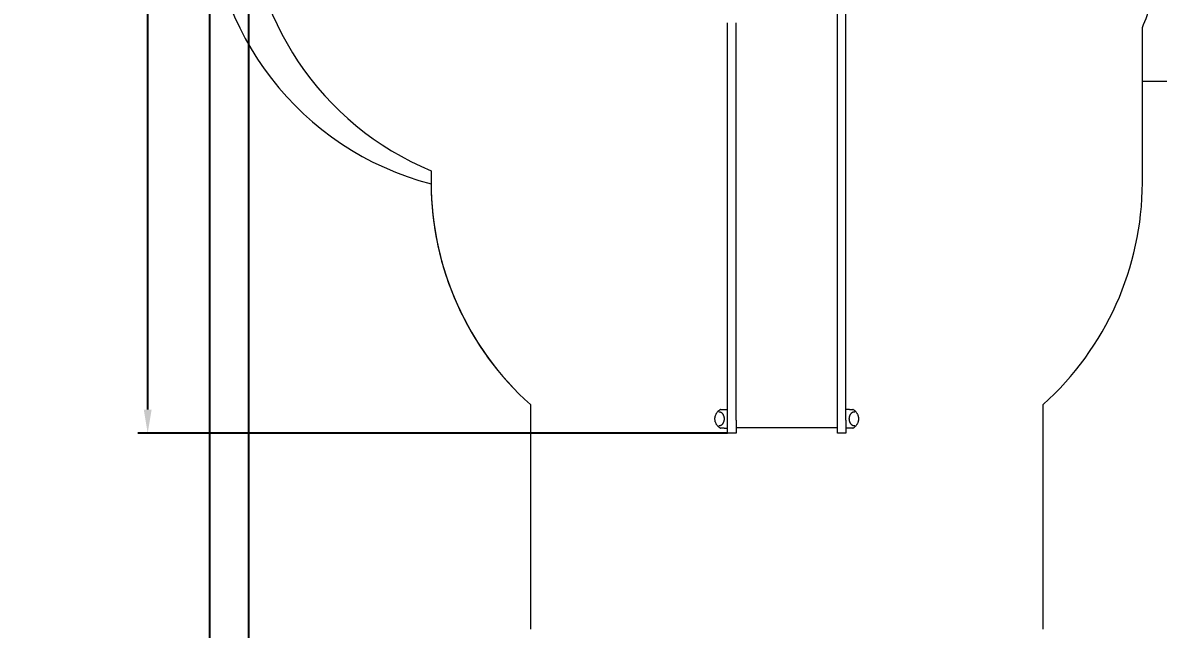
# Model space of a CAD drawing. Extents: x -6675 to 8473, y -8565 to 9458.
# Drawn here: x -6675 to -915, y -4460 to -1382 of the extents above; entities that cross this region are included whole.
import ezdxf

# ---------------------------------------------------------------- set-up
doc = ezdxf.new("R2010")
doc.units = 0
doc.header["$LTSCALE"] = 5
doc.header["$PDMODE"] = 33
doc.header["$PDSIZE"] = 20
doc.layers.get('0').update_dxf_attribs({"linetype": 'CONTINUOUS'})
doc.layers.get('Defpoints').update_dxf_attribs({"linetype": 'CONTINUOUS'})
for name, color, linetype in [('Lg_area', 4, 'CONTINUOUS'), ('Lg_dim', 7, 'CONTINUOUS'), ('Lg_prod', 40, 'CONTINUOUS')]:
    doc.layers.add(name, color=color, linetype=linetype)
doc.styles.add('LG1', font='arial.ttf', dxfattribs={"height": 185})
doc.dimstyles.new('LG_DIM', dxfattribs={"dimtxt": 185, "dimasz": 120, "dimexe": 50, "dimexo": 1, "dimgap": 50, "dimtad": 0, "dimtih": 1, "dimtoh": 1, "dimdec": 0, "dimrnd": 10, "dimdsep": 46, "dimtxsty": 'LG1', "dimcen": 2.5, "dimclrt": 4, "dimadec": 4, "dimazin": 0, "dimtfac": 1, "dimtdec": 1, "dimtmove": 0, "dimatfit": 3, "dimfxl": 1, "dimtolj": 1, "dimtzin": 0, "dimarcsym": 0})

# ---------------------------------------------------------------- blocks, each defined once
blk = doc.blocks.new('*D4')
at = {"layer": 'Defpoints', "color": 0, "transparency": 16777216}
for p in [(7074.4, -285.1), (-5530, -747.5), (7074.4, -7182.7)]:
    blk.add_point(p, dxfattribs=at)
at = {"layer": 'Lg_dim', "color": 0, "lineweight": -2, "transparency": 16777216}
for p, q in [((7074.4, -286.1), (7074.4, -7232.7)), ((-5530, -748.5), (-5530, -7232.7)), ((-5410, -7182.7), (134.1, -7182.7)), ((6954.4, -7182.7), (1410.3, -7182.7))]:
    blk.add_line(p, q, dxfattribs=at)
at = {"layer": 'Lg_dim', "color": 0, "transparency": 16777216}
for points in [[(-5410, -7162.7), (-5410, -7202.7), (-5530, -7182.7)], [(6954.4, -7162.7), (6954.4, -7202.7), (7074.4, -7182.7)]]:
    blk.add_solid(points, dxfattribs=at)
at = {"layer": 'Lg_dim', "color": 4, "transparency": 16777216, "char_height": 185, "attachment_point": 5, "style": 'LG1'}
for s, insert in [('\\A1;12600 mm', (772.2, -7038.3)), ('\\A1;[41\'-4{\\H1.000000x;\\S5/8;}"]', (772.2, -7476.5))]:
    blk.add_mtext(s, dxfattribs=dict(at, insert=insert))
blk = doc.blocks.new('*D5')
at = {"layer": 'Defpoints', "color": 0, "transparency": 16777216}
for p in [(3900, 7859.7), (-2500, -5459.7), (7695.8, -5459.7)]:
    blk.add_point(p, dxfattribs=at)
at = {"layer": 'Lg_dim', "color": 0, "lineweight": -2, "transparency": 16777216}
for p, q in [((3901, 7859.7), (7745.8, 7859.7)), ((7695.8, 7739.7), (7695.8, 3779.3)), ((7695.8, -5339.7), (7695.8, 3130.7)), ((-2499, -5459.7), (7745.8, -5459.7))]:
    blk.add_line(p, q, dxfattribs=at)
at = {"layer": 'Lg_dim', "color": 0, "transparency": 16777216}
for points in [[(7675.8, 7739.7), (7715.8, 7739.7), (7695.8, 7859.7)], [(7675.8, -5339.7), (7715.8, -5339.7), (7695.8, -5459.7)]]:
    blk.add_solid(points, dxfattribs=at)
at = {"layer": 'Lg_dim', "color": 4, "transparency": 16777216, "insert": (7695.8, 3455), "char_height": 185, "attachment_point": 5, "style": 'LG1'}
blk.add_mtext('\\A1;13320 mm\\P [43\'-8 13/16"]', dxfattribs=at)
blk = doc.blocks.new('*D6')
at = {"layer": 'Defpoints', "color": 0, "transparency": 16777216}
for p in [(3300, 5864.7), (-6041.1, -3464.7), (-3100, -3464.7)]:
    blk.add_point(p, dxfattribs=at)
at = {"layer": 'Lg_dim', "color": 0, "lineweight": -2, "transparency": 16777216}
for p, q in [((3299, 5864.7), (-6091.1, 5864.7)), ((-6041.1, 5744.7), (-6041.1, 2570)), ((-6041.1, -3344.7), (-6041.1, 1921.4)), ((-3101, -3464.7), (-6091.1, -3464.7))]:
    blk.add_line(p, q, dxfattribs=at)
at = {"layer": 'Lg_dim', "color": 0, "transparency": 16777216}
for points in [[(-6061.1, 5744.7), (-6021.1, 5744.7), (-6041.1, 5864.7)], [(-6061.1, -3344.7), (-6021.1, -3344.7), (-6041.1, -3464.7)]]:
    blk.add_solid(points, dxfattribs=at)
at = {"layer": 'Lg_dim', "color": 4, "transparency": 16777216, "insert": (-6041.1, 2245.7), "char_height": 185, "attachment_point": 5, "style": 'LG1'}
blk.add_mtext('\\A1;9330 mm\\P [30\'-7 9/16"]', dxfattribs=at)
blk = doc.blocks.new('*D9')
at = {"color": 0, "lineweight": -2, "transparency": 16777216}
for p, q in [((7074.4, -287.1), (7074.4, -8169.4)), ((-5727.5, -748.5), (-5727.5, -8169.4)), ((-5607.5, -8119.4), (24.1, -8119.4)), ((6954.4, -8119.4), (1322.8, -8119.4))]:
    blk.add_line(p, q, dxfattribs=at)
at = {"color": 0, "transparency": 16777216}
for points in [[(-5607.5, -8099.4), (-5607.5, -8139.4), (-5727.5, -8119.4)], [(6954.4, -8099.4), (6954.4, -8139.4), (7074.4, -8119.4)]]:
    blk.add_solid(points, dxfattribs=at)
at = {"layer": 'Defpoints', "color": 0, "transparency": 16777216}
for p in [(7074.4, -286.1), (-5727.5, -747.5), (7074.4, -8119.4)]:
    blk.add_point(p, dxfattribs=at)
at = {"color": 4, "transparency": 16777216, "char_height": 185, "attachment_point": 5, "style": 'LG1'}
for s, insert in [('\\A1;12800 mm', (673.4, -7974.9)), ('\\A1;[42\'-0 3/8"]', (673.4, -8289.1))]:
    blk.add_mtext(s, dxfattribs=dict(at, insert=insert))

msp = doc.modelspace()

# ---------------------------------------------------------------- linework, layer by layer
at = {"layer": 'Lg_area', "linetype": 'Continuous', "lineweight": 0}
for p, q in [((-996, -2194.5), (-996, -1406)), ((-4604, -2133.3), (-4604, -2194.5)), ((-4100, -3319.7), (-4100, -4459.7)), ((-1500, -4459.7), (-1500, -3319.7))]:
    msp.add_line(p, q, dxfattribs=at)
at = {"layer": 'Lg_area', "color": 83, "linetype": 'Continuous', "lineweight": 0}
for p, q in [((-996, -1678.5), (-722.5, -1678.5)), ((-996, -2194.5), (-996, -1678.5)), ((-4100, -3319.7), (-4100, -4459.7)), ((-1500, -4459.7), (-1500, -3319.7))]:
    msp.add_line(p, q, dxfattribs=at)
for centre, radius, start, end in [((-4227.5, -747.5), 1500, 180, 255.46505), ((-3088.8, -2191.3), 1515.2, 180.31074, 228.13586), ((-2511.2, -2191.3), 1515.2, 311.86414, 359.87635)]:
    msp.add_arc(centre, radius, start, end, dxfattribs=at)
at = {"layer": 'Lg_area', "linetype": 'Continuous', "lineweight": 0}
for centre, radius, start, end in [((-4030, -747.5), 1500, 180, 247.50104), ((-2378.5, -821.5), 1501, 337.08046, 347.11049), ((-3088.8, -2191.3), 1515.2, 180.12365, 228.13586), ((-2511.2, -2191.3), 1515.2, 311.86414, 359.87635)]:
    msp.add_arc(centre, radius, start, end, dxfattribs=at)
at = {"layer": 'Lg_prod', "linetype": 'Continuous', "lineweight": 0}
for p, q in [((-2543, -1382.2), (-2543, -1010.5)), ((-2500, -1382.2), (-2500, -1118.5)), ((-3100, -2531.3), (-3100, -1382.2)), ((-3057, -2531.3), (-3057, -1382.2)), ((-2543, -2531.3), (-2543, -1382.2)), ((-2500, -2531.3), (-2500, -1382.2)), ((-3100, -2928.2), (-3100, -2531.3)), ((-3057, -2928.2), (-3057, -2531.3)), ((-2543, -2928.2), (-2543, -2531.3)), ((-2500, -2928.2), (-2500, -2531.3)), ((-3100, -3398.6), (-3100, -2928.2)), ((-3057, -3398.6), (-3057, -2928.2)), ((-2543, -3398.6), (-2543, -2928.2)), ((-2500, -3398.6), (-2500, -2928.2)), ((-3134.3, -3344.3), (-3117.7, -3344.3)), ((-3117.7, -3344.3), (-3100, -3344.3)), ((-2482.3, -3344.3), (-2500, -3344.3)), ((-2482.3, -3344.3), (-2465.7, -3344.3)), ((-3117.7, -3439.3), (-3134.3, -3439.3)), ((-3117.7, -3439.3), (-3100, -3439.3)), ((-3100, -3464.7), (-3100, -3398.6)), ((-3057, -3398.6), (-3057, -3464.7)), ((-3057, -3435.2), (-2543, -3435.2)), ((-2543, -3464.7), (-2543, -3398.6)), ((-2500, -3398.6), (-2500, -3464.7)), ((-2482.3, -3439.3), (-2500, -3439.3)), ((-2465.7, -3439.3), (-2482.3, -3439.3)), ((-3057, -3464.7), (-3100, -3464.7)), ((-2500, -3464.7), (-2543, -3464.7))]:
    msp.add_line(p, q, dxfattribs=at)
for centre, start, end in [((-3136, -3347.3), 90, 121.15518), ((-2464, -3347.3), 58.84482, 90), ((-3136, -3436.3), 238.84482, 270), ((-2464, -3436.3), 270, 301.15518)]:
    msp.add_arc(centre, 3, start, end, dxfattribs=at)
for points, knots in [([(-3164.1, -3391.8), (-3164.1, -3391.1), (-3164.1, -3390.3), (-3164, -3388.9), (-3164, -3388.2), (-3163.8, -3386), (-3163.6, -3384.6), (-3163.2, -3381.8), (-3162.9, -3380.4), (-3162.2, -3377.6), (-3161.9, -3376.3), (-3160.6, -3372.3), (-3159.6, -3369.9), (-3157.9, -3366.4), (-3157.2, -3365.2), (-3156, -3363), (-3155.3, -3362), (-3153.3, -3359), (-3151.9, -3357.2), (-3149.8, -3354.8), (-3149, -3354), (-3147.6, -3352.5), (-3146.8, -3351.8), (-3144.6, -3349.8), (-3143.2, -3348.6), (-3140.3, -3346.5), (-3138.9, -3345.6), (-3137.5, -3344.7)], [0.07058258, 0.07058258, 0.07058258, 0.07058258, 0.07273877, 0.07273877, 0.07489496, 0.07489496, 0.07920734, 0.07920734, 0.08351972, 0.08351972, 0.08783211, 0.08783211, 0.09645687, 0.09645687, 0.10076925, 0.10076925, 0.10508163, 0.10508163, 0.11370639, 0.11370639, 0.11801877, 0.11801877, 0.12233115, 0.12233115, 0.13095591, 0.13095591, 0.13958067, 0.13958067, 0.13958067, 0.13958067]), ([(-3137.5, -3438.9), (-3138.9, -3438), (-3140.3, -3437.1), (-3143.2, -3434.9), (-3144.7, -3433.8), (-3146.9, -3431.7), (-3147.6, -3431), (-3149.1, -3429.5), (-3149.8, -3428.8), (-3151.9, -3426.3), (-3153.3, -3424.5), (-3155.3, -3421.6), (-3156, -3420.5), (-3156.9, -3418.9), (-3157.2, -3418.3), (-3157.8, -3417.2), (-3158.1, -3416.6), (-3159.6, -3413.7), (-3160.6, -3411.2), (-3161.6, -3407.9), (-3161.9, -3407.3), (-3162.2, -3405.9), (-3162.4, -3405.2), (-3162.9, -3403.2), (-3163.2, -3401.8), (-3163.6, -3399), (-3163.8, -3397.6), (-3164, -3394.7), (-3164.1, -3393.2), (-3164.1, -3391.8)], [0.00150942, 0.00150942, 0.00150942, 0.00150942, 0.01014356, 0.01014356, 0.01877771, 0.01877771, 0.02309478, 0.02309478, 0.02741185, 0.02741185, 0.036046, 0.036046, 0.04036307, 0.04036307, 0.04252161, 0.04252161, 0.04468015, 0.04468015, 0.05331429, 0.05331429, 0.05547283, 0.05547283, 0.05763136, 0.05763136, 0.06194844, 0.06194844, 0.06626551, 0.06626551, 0.07058258, 0.07058258, 0.07058258, 0.07058258]), ([(-3136, -3344.3), (-3136, -3344.3), (-3135.9, -3344.3), (-3135.7, -3344.3), (-3135.6, -3344.3), (-3135.1, -3344.3), (-3134.7, -3344.3), (-3134.3, -3344.3)], [0, 0, 0, 0, 0.002390647, 0.002390647, 0.004781294, 0.004781294, 0.009562588, 0.009562588, 0.009562588, 0.009562588]), ([(-3135.8, -3357.7), (-3135.5, -3357.7), (-3135.2, -3357.7), (-3134.7, -3357.9), (-3134.5, -3358), (-3134.3, -3358.1)], [0, 0, 0, 0, 0.003322436, 0.003322436, 0.006644871, 0.006644871, 0.006644871, 0.006644871]), ([(-3116.4, -3385.3), (-3116.6, -3384.5), (-3116.7, -3383.9), (-3117, -3382.6), (-3117.1, -3381.9), (-3117.4, -3380.8), (-3117.6, -3380.3), (-3117.9, -3379.2), (-3118.1, -3378.8), (-3118.6, -3377.4), (-3118.9, -3376.5), (-3119.6, -3375), (-3120, -3374.2), (-3120.7, -3372.8), (-3121, -3372.2), (-3121.7, -3371), (-3122.1, -3370.4), (-3123.2, -3368.7), (-3124, -3367.7), (-3125.5, -3365.8), (-3126.2, -3364.9), (-3127.8, -3363.3), (-3128.6, -3362.6), (-3130.9, -3360.4), (-3132.6, -3359.2), (-3134.3, -3358.1)], [0.11431727, 0.11431727, 0.11431727, 0.11431727, 0.1173279, 0.1173279, 0.12033854, 0.12033854, 0.12334917, 0.12334917, 0.12635981, 0.12635981, 0.13238108, 0.13238108, 0.13840235, 0.13840235, 0.14442361, 0.14442361, 0.15044488, 0.15044488, 0.16248742, 0.16248742, 0.17452996, 0.17452996, 0.1865725, 0.1865725, 0.21065758, 0.21065758, 0.21065758, 0.21065758]), ([(-3134.3, -3425.4), (-3132.6, -3424.3), (-3131, -3423.1), (-3128.6, -3421), (-3127.8, -3420.3), (-3126.2, -3418.6), (-3125.5, -3417.8), (-3124, -3415.9), (-3123.2, -3414.9), (-3121.8, -3412.7), (-3121, -3411.4), (-3120.1, -3409.7), (-3120, -3409.4), (-3119.6, -3408.6), (-3119.4, -3408.2), (-3118.9, -3407), (-3118.6, -3406.2), (-3118.1, -3404.8), (-3117.9, -3404.3), (-3117.6, -3403.3), (-3117.4, -3402.8), (-3117.2, -3401.9), (-3117.1, -3401.6), (-3117, -3401), (-3116.9, -3400.7), (-3116.7, -3399.7), (-3116.6, -3399), (-3116.4, -3398.3)], [0.00352356, 0.00352356, 0.00352356, 0.00352356, 0.02766397, 0.02766397, 0.03973418, 0.03973418, 0.05180439, 0.05180439, 0.0638746, 0.0638746, 0.0759448, 0.0759448, 0.07896236, 0.07896236, 0.08197991, 0.08197991, 0.08801501, 0.08801501, 0.09103256, 0.09103256, 0.09405011, 0.09405011, 0.09555889, 0.09555889, 0.09706767, 0.09706767, 0.10008522, 0.10008522, 0.10008522, 0.10008522]), ([(-3115.9, -3391.8), (-3115.9, -3391.5), (-3115.9, -3391.2), (-3115.9, -3390.6), (-3115.9, -3390.3), (-3116, -3389.4), (-3116, -3388.8), (-3116.1, -3387.7), (-3116.2, -3387.2), (-3116.3, -3386.2), (-3116.4, -3385.8), (-3116.4, -3385.3)], [0.107206583, 0.107206583, 0.107206583, 0.107206583, 0.108095419, 0.108095419, 0.108984254, 0.108984254, 0.110761926, 0.110761926, 0.112539597, 0.112539597, 0.114317268, 0.114317268, 0.114317268, 0.114317268]), ([(-3116.4, -3398.3), (-3116.4, -3397.8), (-3116.3, -3397.3), (-3116.2, -3396.4), (-3116.1, -3395.8), (-3116, -3394.7), (-3116, -3394.2), (-3115.9, -3393), (-3115.9, -3392.4), (-3115.9, -3391.8)], [0.100085218, 0.100085218, 0.100085218, 0.100085218, 0.10186556, 0.10186556, 0.103645901, 0.103645901, 0.105426242, 0.105426242, 0.107206583, 0.107206583, 0.107206583, 0.107206583]), ([(-2483.6, -3385.3), (-2483.6, -3385.7), (-2483.7, -3386.2), (-2483.8, -3387.2), (-2483.9, -3387.7), (-2484, -3388.8), (-2484, -3389.4), (-2484.1, -3390.6), (-2484.1, -3391.2), (-2484.1, -3391.8)], [0.100085218, 0.100085218, 0.100085218, 0.100085218, 0.10186556, 0.10186556, 0.103645901, 0.103645901, 0.105426242, 0.105426242, 0.107206583, 0.107206583, 0.107206583, 0.107206583]), ([(-2484.1, -3391.8), (-2484.1, -3392.1), (-2484.1, -3392.4), (-2484.1, -3393), (-2484.1, -3393.3), (-2484, -3394.2), (-2484, -3394.7), (-2483.9, -3395.8), (-2483.8, -3396.4), (-2483.7, -3397.3), (-2483.6, -3397.8), (-2483.6, -3398.3)], [0.107206583, 0.107206583, 0.107206583, 0.107206583, 0.108095419, 0.108095419, 0.108984254, 0.108984254, 0.110761926, 0.110761926, 0.112539597, 0.112539597, 0.114317268, 0.114317268, 0.114317268, 0.114317268]), ([(-2465.7, -3358.1), (-2467.4, -3359.2), (-2469, -3360.4), (-2471.4, -3362.6), (-2472.2, -3363.3), (-2473.8, -3364.9), (-2474.5, -3365.8), (-2476, -3367.7), (-2476.8, -3368.7), (-2478.2, -3370.9), (-2479, -3372.1), (-2479.9, -3373.8), (-2480, -3374.2), (-2480.4, -3374.9), (-2480.6, -3375.3), (-2481.1, -3376.5), (-2481.4, -3377.4), (-2481.9, -3378.8), (-2482.1, -3379.2), (-2482.4, -3380.3), (-2482.6, -3380.8), (-2482.8, -3381.7), (-2482.9, -3382), (-2483, -3382.6), (-2483.1, -3382.9), (-2483.3, -3383.9), (-2483.4, -3384.5), (-2483.6, -3385.3)], [0.00352356, 0.00352356, 0.00352356, 0.00352356, 0.02766397, 0.02766397, 0.03973418, 0.03973418, 0.05180439, 0.05180439, 0.0638746, 0.0638746, 0.0759448, 0.0759448, 0.07896236, 0.07896236, 0.08197991, 0.08197991, 0.08801501, 0.08801501, 0.09103256, 0.09103256, 0.09405011, 0.09405011, 0.09555889, 0.09555889, 0.09706767, 0.09706767, 0.10008522, 0.10008522, 0.10008522, 0.10008522]), ([(-2483.6, -3398.3), (-2483.4, -3399), (-2483.3, -3399.7), (-2483, -3401), (-2482.9, -3401.6), (-2482.6, -3402.8), (-2482.4, -3403.3), (-2482.1, -3404.3), (-2481.9, -3404.8), (-2481.4, -3406.2), (-2481.1, -3407), (-2480.4, -3408.6), (-2480, -3409.3), (-2479.3, -3410.7), (-2479, -3411.4), (-2478.3, -3412.6), (-2477.9, -3413.2), (-2476.8, -3414.9), (-2476, -3415.9), (-2474.5, -3417.8), (-2473.8, -3418.6), (-2472.2, -3420.3), (-2471.4, -3421), (-2469.1, -3423.1), (-2467.4, -3424.3), (-2465.7, -3425.4)], [0.11431727, 0.11431727, 0.11431727, 0.11431727, 0.1173279, 0.1173279, 0.12033854, 0.12033854, 0.12334917, 0.12334917, 0.12635981, 0.12635981, 0.13238108, 0.13238108, 0.13840235, 0.13840235, 0.14442361, 0.14442361, 0.15044488, 0.15044488, 0.16248742, 0.16248742, 0.17452996, 0.17452996, 0.1865725, 0.1865725, 0.21065758, 0.21065758, 0.21065758, 0.21065758]), ([(-2465.7, -3344.3), (-2465.3, -3344.3), (-2464.9, -3344.3), (-2464.4, -3344.3), (-2464.3, -3344.3), (-2464.1, -3344.3), (-2464, -3344.3), (-2464, -3344.3)], [0, 0, 0, 0, 0.004780115, 0.004780115, 0.007170172, 0.007170172, 0.009560229, 0.009560229, 0.009560229, 0.009560229]), ([(-2465.7, -3358.1), (-2465.5, -3358), (-2465.3, -3357.9), (-2464.8, -3357.7), (-2464.5, -3357.7), (-2464.2, -3357.7)], [0, 0, 0, 0, 0.003322436, 0.003322436, 0.006644871, 0.006644871, 0.006644871, 0.006644871]), ([(-2462.5, -3344.7), (-2461.1, -3345.6), (-2459.7, -3346.5), (-2456.8, -3348.6), (-2455.3, -3349.8), (-2453.1, -3351.8), (-2452.4, -3352.5), (-2450.9, -3354), (-2450.2, -3354.8), (-2448.1, -3357.2), (-2446.7, -3359), (-2444.7, -3362), (-2444, -3363), (-2443.1, -3364.7), (-2442.8, -3365.2), (-2442.2, -3366.3), (-2441.9, -3366.9), (-2440.4, -3369.8), (-2439.4, -3372.3), (-2438.4, -3375.6), (-2438.1, -3376.3), (-2437.8, -3377.6), (-2437.6, -3378.3), (-2437.1, -3380.4), (-2436.8, -3381.8), (-2436.4, -3384.6), (-2436.2, -3386), (-2436, -3388.9), (-2435.9, -3390.3), (-2435.9, -3391.8)], [0.00150942, 0.00150942, 0.00150942, 0.00150942, 0.01014356, 0.01014356, 0.01877771, 0.01877771, 0.02309478, 0.02309478, 0.02741185, 0.02741185, 0.036046, 0.036046, 0.04036307, 0.04036307, 0.04252161, 0.04252161, 0.04468015, 0.04468015, 0.05331429, 0.05331429, 0.05547283, 0.05547283, 0.05763136, 0.05763136, 0.06194844, 0.06194844, 0.06626551, 0.06626551, 0.07058258, 0.07058258, 0.07058258, 0.07058258]), ([(-2435.9, -3391.8), (-2435.9, -3392.5), (-2435.9, -3393.2), (-2436, -3394.7), (-2436, -3395.4), (-2436.2, -3397.6), (-2436.4, -3399), (-2436.8, -3401.8), (-2437.1, -3403.2), (-2437.8, -3405.9), (-2438.1, -3407.3), (-2439.4, -3411.2), (-2440.4, -3413.7), (-2442.1, -3417.2), (-2442.8, -3418.3), (-2444, -3420.5), (-2444.7, -3421.6), (-2446.7, -3424.5), (-2448.1, -3426.3), (-2450.2, -3428.8), (-2451, -3429.6), (-2452.4, -3431.1), (-2453.2, -3431.8), (-2455.4, -3433.8), (-2456.8, -3435), (-2459.7, -3437.1), (-2461.1, -3438), (-2462.5, -3438.9)], [0.07058258, 0.07058258, 0.07058258, 0.07058258, 0.07273877, 0.07273877, 0.07489496, 0.07489496, 0.07920734, 0.07920734, 0.08351972, 0.08351972, 0.08783211, 0.08783211, 0.09645687, 0.09645687, 0.10076925, 0.10076925, 0.10508163, 0.10508163, 0.11370639, 0.11370639, 0.11801877, 0.11801877, 0.12233115, 0.12233115, 0.13095591, 0.13095591, 0.13958067, 0.13958067, 0.13958067, 0.13958067]), ([(-3134.3, -3439.3), (-3134.7, -3439.3), (-3135.1, -3439.3), (-3135.6, -3439.3), (-3135.7, -3439.3), (-3135.9, -3439.3), (-3136, -3439.3), (-3136, -3439.3)], [0, 0, 0, 0, 0.004780115, 0.004780115, 0.007170172, 0.007170172, 0.009560229, 0.009560229, 0.009560229, 0.009560229]), ([(-3134.3, -3425.4), (-3134.5, -3425.6), (-3134.7, -3425.7), (-3135.2, -3425.8), (-3135.5, -3425.9), (-3135.8, -3425.9)], [0, 0, 0, 0, 0.003322436, 0.003322436, 0.006644871, 0.006644871, 0.006644871, 0.006644871]), ([(-2464.2, -3425.9), (-2464.5, -3425.9), (-2464.8, -3425.8), (-2465.3, -3425.7), (-2465.5, -3425.6), (-2465.7, -3425.4)], [0, 0, 0, 0, 0.003322436, 0.003322436, 0.006644871, 0.006644871, 0.006644871, 0.006644871]), ([(-2464, -3439.3), (-2464, -3439.3), (-2464.1, -3439.3), (-2464.3, -3439.3), (-2464.4, -3439.3), (-2464.9, -3439.3), (-2465.3, -3439.3), (-2465.7, -3439.3)], [0, 0, 0, 0, 0.002390647, 0.002390647, 0.004781294, 0.004781294, 0.009562588, 0.009562588, 0.009562588, 0.009562588])]:
    msp.add_open_spline(points, degree=3, knots=knots, dxfattribs=at)
for points in [[(-3135.8, -3357.7), (-3138.9, -3357.6), (-3141.9, -3357.6), (-3144.9, -3357.5)], [(-2455.1, -3357.5), (-2458.1, -3357.6), (-2461.1, -3357.6), (-2464.2, -3357.7)], [(-3144.9, -3426.1), (-3141.9, -3426), (-3138.9, -3425.9), (-3135.8, -3425.9)], [(-2464.2, -3425.9), (-2461.1, -3425.9), (-2458.1, -3426), (-2455.1, -3426.1)]]:
    msp.add_rational_spline(points, [1, 0.999999597665, 0.999999597665, 1], degree=3, dxfattribs=at)

# ---------------------------------------------------------------- dimensions: what is measured, and where the dimension line sits
dim = msp.add_linear_dim(base=(7074.4, -8119.4), p1=(-5727.5, -747.5), p2=(7074.4, -286.1), dimstyle='LG_DIM', override={"dimpost": ' mm\\X'})
dim.commit()
dim.dimension.update_dxf_attribs({"geometry": '*D9', "text_midpoint": (673.4, -8119.4)})
at = {"layer": 'Lg_dim'}
for base, p1, p2, picture, middle in [((7695.8, -5459.7), (3900, 7859.7), (-2500, -5459.7), '*D5', (7695.8, 3455)), ((-6041.1, -3464.7), (3300, 5864.7), (-3100, -3464.7), '*D6', (-6041.1, 2245.7))]:
    dim = msp.add_linear_dim(base=base, p1=p1, p2=p2, angle=90, dimstyle='LG_DIM', override={"dimpost": ' mm\\X'}, dxfattribs=at)
    dim.commit()
    dim.dimension.update_dxf_attribs({"geometry": picture, "text_midpoint": middle, "dimtype": 160})
dim = msp.add_linear_dim(base=(7074.4, -7182.7), p1=(-5530, -747.5), p2=(7074.4, -285.1), dimstyle='LG_DIM', override={"dimtxt": 185, "dimasz": 120, "dimexe": 50, "dimexo": 1, "dimgap": 50, "dimtad": 0, "dimtih": 1, "dimtoh": 1, "dimdec": 0, "dimrnd": 10, "dimlunit": 2, "dimpost": ' mm\\X', "dimtxsty": 'LG1', "dimclrt": 4, "dimadec": 4, "dimtdec": 0}, dxfattribs=at)
dim.commit()
dim.dimension.update_dxf_attribs({"geometry": '*D4', "text_midpoint": (772.2, -7182.7)})

doc.saveas('drawing.dxf')
